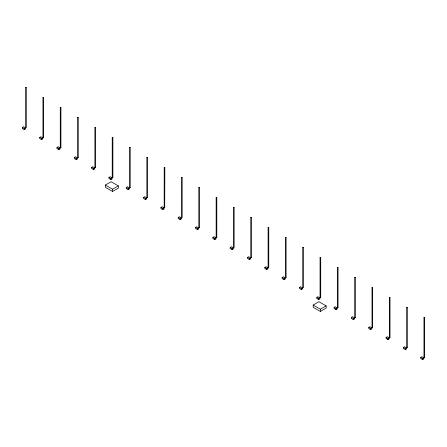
<?xml version="1.0" encoding="UTF-8"?>
<svg xmlns="http://www.w3.org/2000/svg" width="447" height="447" viewBox="0 0 447 447"><rect width="100%" height="100%" fill="white"/><g stroke="black" fill="none" stroke-linecap="round" stroke-linejoin="round"><path stroke-width="0.67" d="M25.624 87.606L26.3 87.551L26.3 127.563L25.982 127.758L25.619 127.563L25.619 87.562L26.3 87.578M42.94 97.58L43.616 97.563L42.94 97.591L42.94 137.564L43.275 137.76L43.616 137.564L43.616 97.563M60.256 147.549L60.256 107.565L60.596 107.369L60.937 107.565L60.937 147.56L60.256 147.577L60.937 147.56M77.577 157.545L77.577 117.561L77.918 117.365L78.259 117.561L78.259 157.562L77.577 157.573L78.253 157.534M94.898 167.547L94.898 127.563L95.239 127.367L95.574 127.563L95.569 167.603L95.055 167.726L95.032 167.401M95.574 127.563L94.898 127.563M112.231 137.615L112.895 137.547L112.895 177.56L112.583 177.755L112.219 177.576L112.214 137.559L112.895 137.559M112.219 177.576L112.895 177.56M129.546 147.605L130.217 147.549L130.217 187.561L129.898 187.757L129.535 187.561L129.535 147.56L130.217 147.577M129.535 187.561L130.217 187.561M146.856 197.557L146.856 157.562L147.197 157.366L147.538 157.562L147.538 197.557L146.856 197.557L147.532 197.585M164.854 207.559L164.178 207.559L164.178 167.558L164.513 167.362L164.854 167.558L164.72 207.402M181.493 217.544L181.493 177.56L181.834 177.364L182.175 177.56L182.164 217.611L181.611 217.706L181.717 217.371M198.814 227.545L198.814 187.561L199.155 187.36L199.496 187.561L199.496 227.557L198.814 227.573L199.491 227.529M199.496 187.561L198.814 187.561M216.147 197.613L216.812 197.546L216.812 237.558L216.477 237.754L216.136 237.569L216.136 197.557L216.812 197.557M216.136 237.569L216.812 237.558M233.463 207.598L234.133 207.542L234.133 247.554L233.792 247.75L233.451 247.554L233.451 207.559L234.133 207.57M250.773 257.556L250.773 217.555L251.113 217.359L251.454 217.555L251.454 257.556L250.773 257.556L251.449 257.584M268.094 267.541L268.094 227.557L268.435 227.361L268.776 227.557L268.776 267.552L268.094 267.569L268.776 267.552M285.415 277.542L285.415 237.558L285.75 237.357L286.091 237.558L286.091 277.553L285.415 277.57L286.091 277.526M302.731 287.538L302.731 247.554L303.072 247.359L303.412 247.554L303.407 287.594L302.887 287.717L302.848 287.404M303.412 247.554L302.731 247.554M320.058 257.584L320.734 257.556L320.734 297.551L320.393 297.747L320.052 297.568L320.052 257.556L320.734 257.556M337.379 267.597L338.049 267.541L338.049 307.553L337.714 307.748L337.373 307.553L337.373 267.552L338.049 267.569M337.373 307.553L338.049 307.553M354.689 317.549L354.689 277.553L355.03 277.358L355.371 277.553L355.371 317.549L354.689 317.549L355.371 317.577M372.692 327.55L372.01 327.55L372.01 287.555L372.351 287.354L372.692 287.555L372.574 327.4M389.331 337.535L389.331 297.551L389.672 297.356L390.013 297.551L390.013 337.552L389.331 337.563L390.007 337.524M406.653 347.52L406.653 307.553L406.988 307.357L407.329 307.553L407.329 347.548L406.653 347.565L407.329 347.52M407.329 307.553L406.653 307.553M423.985 317.605L424.65 317.538L424.65 357.55L424.309 357.745L423.968 357.561L423.968 317.549L424.65 317.549M60.932 107.593L60.261 107.593M78.259 117.578L77.577 117.578M147.532 157.59L146.856 157.573M164.854 167.586L164.178 167.586M182.175 177.571L181.493 177.571M251.449 217.583L250.773 217.555M268.77 227.584L268.094 227.568M286.091 237.569L285.415 237.569M355.371 277.581L354.694 277.581M372.686 287.583L372.016 287.583M390.007 297.568L389.331 297.568M22.35 127.423L23.551 126.73L25.479 127.842L25.479 128.954L24.272 129.647L22.35 128.535L22.35 127.423L24.272 128.535L25.479 127.842M39.671 137.425L40.873 136.726L42.795 137.838L42.795 138.95L41.593 139.643L39.671 138.536L39.671 137.425L41.593 138.536L42.795 137.838M56.987 147.421L58.194 146.728L60.116 147.84L60.116 148.952L58.915 149.644L56.987 148.533L56.987 147.421L58.915 148.533L60.116 147.84M74.308 157.422L75.509 156.729L77.437 157.841L77.437 158.948L76.236 159.646L74.308 158.534L74.308 157.422L76.236 158.534L77.437 157.841M91.629 167.424L92.831 166.725L94.758 167.837L94.758 168.949L93.552 169.642L91.629 168.53L91.629 167.424L93.552 168.53L94.758 167.837M108.951 177.42L110.152 176.727L112.074 177.839L112.074 178.951L110.873 179.644L108.951 178.532L108.951 177.42L110.873 178.532L112.074 177.839M105.341 185.058L111.113 181.728L118.332 185.891L118.332 188.114L112.555 191.45L105.341 187.282L105.341 185.058L112.555 189.226L118.332 185.891M126.266 187.422L127.473 186.723L129.395 187.835L129.395 188.947L128.194 189.64L126.266 188.533L126.266 187.422L128.194 188.533L129.395 187.835M143.588 197.418L144.789 196.725L146.717 197.837L146.717 198.949L145.51 199.641L143.588 198.529L143.588 197.418L145.51 198.529L146.717 197.837M160.909 207.419L162.11 206.726L164.032 207.838L164.032 208.945L162.831 209.643L160.909 208.531L160.909 207.419L162.831 208.531L164.032 207.838M178.224 217.421L179.431 216.722L181.353 217.834L181.353 218.946L180.152 219.639L178.224 218.527L178.224 217.421L180.152 218.527L181.353 217.834M195.546 227.417L196.747 226.724L198.675 227.836L198.675 228.948L197.473 229.641L195.546 228.529L195.546 227.417L197.473 228.529L198.675 227.836M212.867 237.418L214.068 236.72L215.99 237.832L215.99 238.944L214.789 239.637L212.867 238.53L212.867 237.418L214.789 238.53L215.99 237.832M230.188 247.415L231.39 246.722L233.312 247.834L233.312 248.945L232.11 249.638L230.188 248.526L230.188 247.415L232.11 248.526L233.312 247.834M247.504 257.416L248.705 256.723L250.633 257.835L250.633 258.942L249.432 259.64L247.504 258.528L247.504 257.416L249.432 258.528L250.633 257.835M264.825 267.418L266.026 266.719L267.954 267.831L267.954 268.943L266.747 269.636L264.825 268.524L264.825 267.418L266.747 268.524L267.954 267.831M282.146 277.414L283.348 276.721L285.27 277.833L285.27 278.945L284.068 279.638L282.146 278.526L282.146 277.414L284.068 278.526L285.27 277.833M299.462 287.415L300.669 286.717L302.591 287.829L302.591 288.941L301.39 289.634L299.462 288.527L299.462 287.415L301.39 288.527L302.591 287.829M316.783 297.411L317.985 296.719L319.912 297.831L319.912 298.942L318.705 299.635L316.783 298.523L316.783 297.411L318.705 298.523L319.912 297.831M313.174 305.05L318.951 301.719L326.165 305.888L326.165 308.106L320.393 311.442L313.174 307.273L313.174 305.05L320.393 309.218L326.165 305.888M334.105 307.413L335.306 306.72L337.228 307.832L337.228 308.938L336.027 309.637L334.105 308.525L334.105 307.413L336.027 308.525L337.228 307.832M351.426 317.415L352.627 316.716L354.549 317.828L354.549 318.94L353.348 319.633L351.426 318.521L351.426 317.415L353.348 318.521L354.549 317.828M368.741 327.411L369.943 326.718L371.87 327.83L371.87 328.942L370.669 329.635L368.741 328.523L368.741 327.411L370.669 328.523L371.87 327.83M386.063 337.412L387.264 336.714L389.192 337.826L389.192 338.938L387.985 339.631L386.063 338.524L386.063 337.412L387.985 338.524L389.192 337.826M403.384 347.408L404.585 346.716L406.507 347.827L406.507 348.939L405.306 349.632L403.384 348.52L403.384 347.408L405.306 348.52L406.507 347.827M420.7 357.41L421.907 356.717L423.829 357.829L423.829 358.935L422.627 359.634L420.7 358.522L420.7 357.41L422.627 358.522L423.829 357.829M422.627 358.522L422.627 359.634M405.306 348.52L405.306 349.632M387.985 338.524L387.985 339.631M370.669 328.523L370.669 329.635M353.348 318.521L353.348 319.633M336.027 308.525L336.027 309.637M320.393 309.218L320.393 311.442M318.705 298.523L318.705 299.635M301.39 288.527L301.39 289.634M284.068 278.526L284.068 279.638M266.747 268.524L266.747 269.636M249.432 258.528L249.432 259.64M232.11 248.526L232.11 249.638M214.789 238.53L214.789 239.637M197.473 228.529L197.473 229.641M180.152 218.527L180.152 219.639M162.831 208.531L162.831 209.643M145.51 198.529L145.51 199.641M128.194 188.533L128.194 189.64M112.555 189.226L112.555 191.45M110.873 178.532L110.873 179.644M93.552 168.53L93.552 169.642M76.236 158.534L76.236 159.646M58.915 148.533L58.915 149.644M41.593 138.536L41.593 139.643M24.272 128.535L24.272 129.647"/></g></svg>
